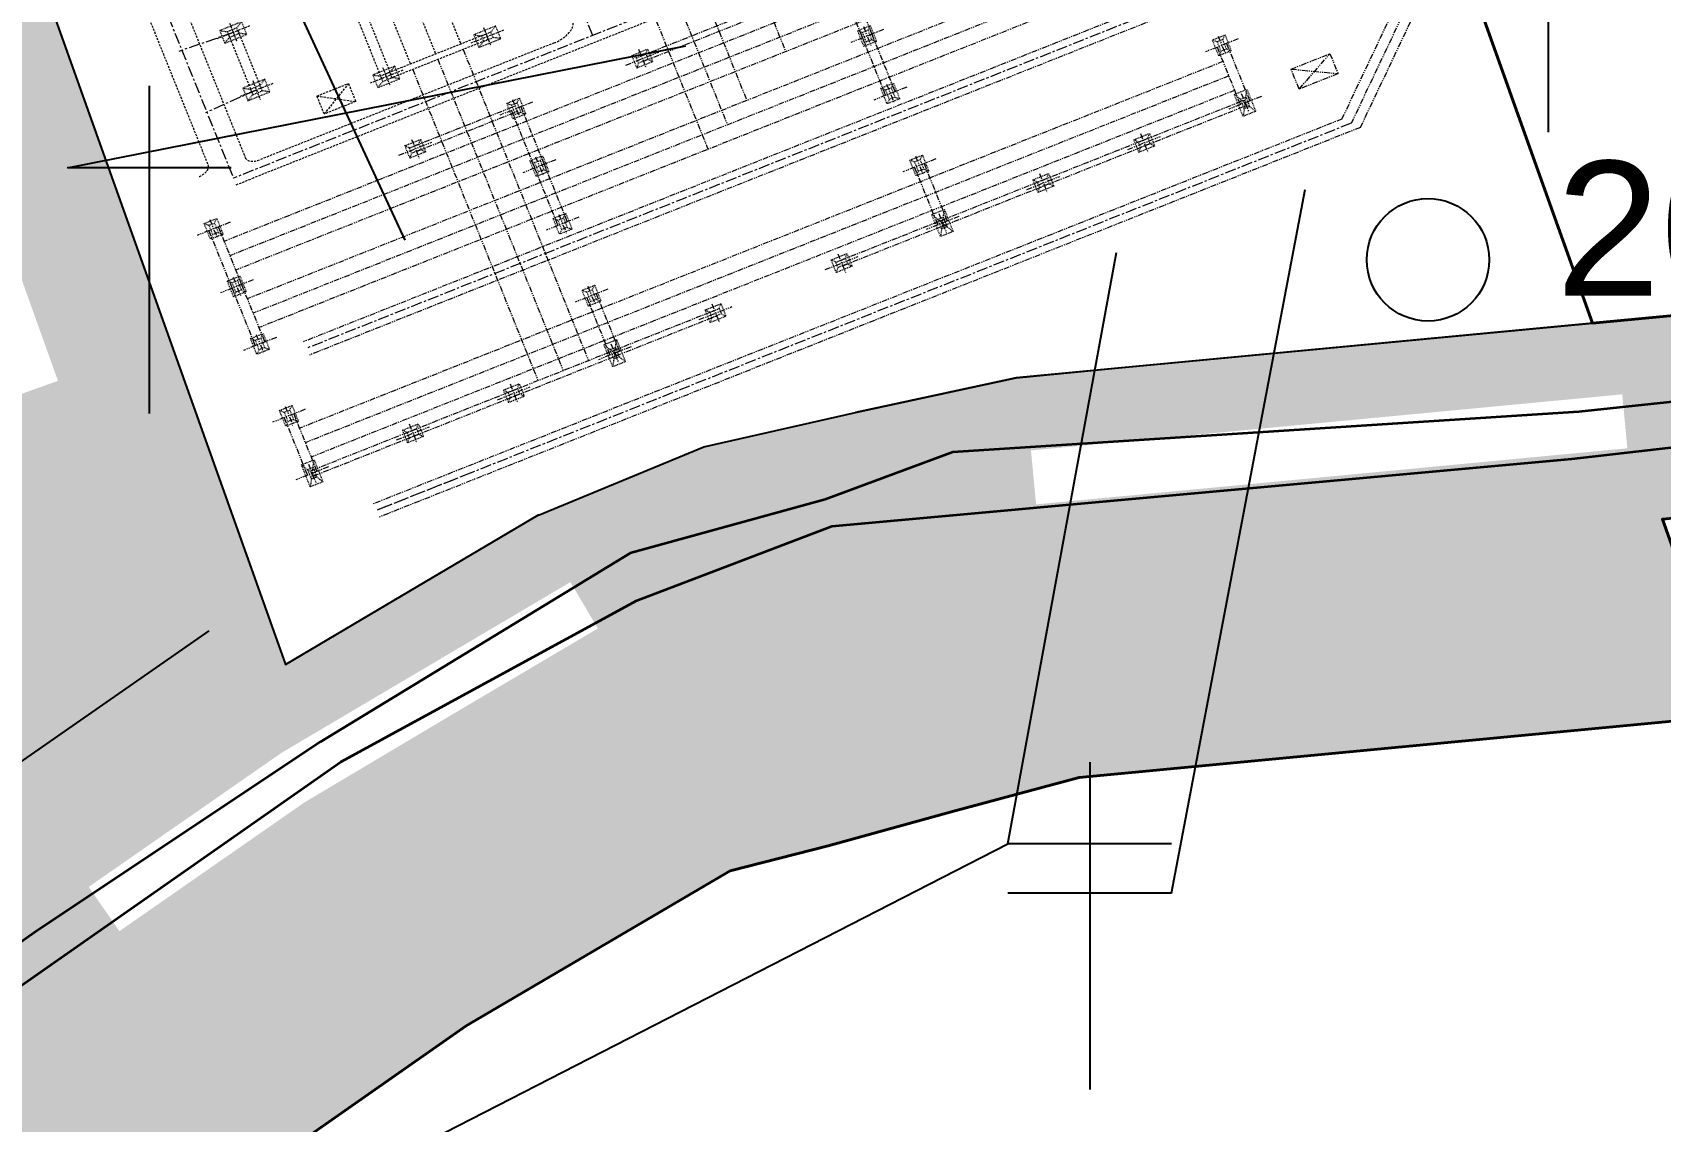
# Model space of a CAD drawing. Header units: metres. Extents: x 201400 to 215600, y 173235 to 1738400.
# Drawn here: x 206079.2 to 206321.1, y 1732866.6 to 1733028.4 of the extents above; entities that cross this region are included whole.
import ezdxf

# ---------------------------------------------------------------- set-up
doc = ezdxf.new("R2010")
doc.units = ezdxf.units.M
doc.header["$PDMODE"] = 1
doc.header["$PDSIZE"] = -10
for name, pattern in [('CENTER', [2, 1.25, -0.25, 0.25, -0.25]), ('HIDDEN', [0.375, 0.25, -0.125]), ('PHANTOM2', [1.25, 0.625, -0.125, 0.125, -0.125, 0.125, -0.125])]:
    doc.linetypes.add(name, pattern=pattern)
for name, color, linetype in [('11 KV POWER LINE', 1, 'Continuous'), ('B.T. ROAD', 7, 'Continuous'), ('G_CART TRACK', 30, 'Continuous'), ('name power lines', 1, 'Continuous'), ('Names', 1, 'Continuous')]:
    doc.layers.add(name, color=color, linetype=linetype)
for name, color, linetype, lineweight in [('250Acres', 7, 'Continuous', 25), ('E-LAY-CNTRL', 1, 'CENTER', 0), ('E-LAY-EXIST', 8, 'HIDDEN', 0)]:
    doc.layers.add(name, color=color, linetype=linetype, lineweight=lineweight)
doc.styles.get("Standard").update_dxf_attribs({"font": 'arial.ttf', "height": 50})

# ---------------------------------------------------------------- blocks, each defined once
blk = doc.blocks.new('TWR_CTH_p')
for p, q in [((-750, 750), (-1750, 1250)), ((1750, 1250), (750, 750)), ((-750, -750), (-1750, -1250)), ((750, -750), (1750, -1250))]:
    blk.add_line(p, q)
for points in [[(-1750, -1250), (1750, -1250), (1750, 1250), (-1750, 1250)], [(-750, -750), (750, -750), (750, 750), (-750, 750)]]:
    blk.add_lwpolyline(points, close=True)
blk = doc.blocks.new('TWR_CTG_p')
for p, q in [((-750, 750), (-1750, 1250)), ((1750, 1250), (750, 750)), ((-750, -750), (-1750, -1250)), ((750, -750), (1750, -1250))]:
    blk.add_line(p, q)
for points in [[(-1750, -1250), (1750, -1250), (1750, 1250), (-1750, 1250)], [(-750, -750), (750, -750), (750, 750), (-750, 750)]]:
    blk.add_lwpolyline(points, close=True)
blk = doc.blocks.new('TWR_CC_p')
for p, q in [((-750, 750), (-1750, 1250)), ((1750, 1250), (750, 750)), ((-750, -750), (-1750, -1250)), ((750, -750), (1750, -1250))]:
    blk.add_line(p, q)
for points in [[(-1750, -1250), (1750, -1250), (1750, 1250), (-1750, 1250)], [(-750, -750), (750, -750), (750, 750), (-750, 750)]]:
    blk.add_lwpolyline(points, close=True)
blk = doc.blocks.new('TWR_CD_p')
for p, q in [((-750, 750), (-1750, 1750)), ((-100, 100), (-750, 750)), ((750, 750), (100, 100)), ((1750, 1750), (750, 750)), ((-1750, -1750), (-750, -750)), ((-100, -100), (-750, -750)), ((100, -100), (750, -750)), ((750, -750), (1750, -1750))]:
    blk.add_line(p, q)
for points in [[(-1750, -1750), (1750, -1750), (1750, 1750), (-1750, 1750)], [(-750, -750), (750, -750), (750, 750), (-750, 750)], [(-100, -100), (100, -100), (100, 100), (-100, 100)]]:
    blk.add_lwpolyline(points, close=True)
blk = doc.blocks.new('TWR_CTE_p')
for p, q in [((-750, 750), (-1750, 1750)), ((1750, 1750), (750, 750)), ((-1750, -1750), (-750, -750)), ((750, -750), (1750, -1750))]:
    blk.add_line(p, q)
for points in [[(-1750, -1750), (1750, -1750), (1750, 1750), (-1750, 1750)], [(-750, -750), (750, -750), (750, 750), (-750, 750)]]:
    blk.add_lwpolyline(points, close=True)
blk = doc.blocks.new('SS')
at = {"layer": 'E-LAY-CNTRL', "color": 20, "true_color": 0xff4000}
for p, q in [((-148.12, -0.85), (-148.55, 95.85)), ((-120.61, -0.73), (-121.04, 96.33)), ((-110.11, 91.77), (-110.49, 96.51)), ((-100.9, 91.81), (-100.55, 96.68)), ((-174.36, 6.29, -0.2), (-174.76, 95.39, -0.06)), ((-120.89, 63.49), (-23.59, 63.93))]:
    blk.add_line(p, q, dxfattribs=at)
for points in [[(-23.73, 96.76), (-121.04, 96.33)], [(-174.72, 86.79), (-174.76, 95.39)], [(-174.72, 86.79), (-174.76, 95.39)]]:
    blk.add_lwpolyline(points, dxfattribs=at)
at = {"layer": 'E-LAY-EXIST', "color": 20, "linetype": 'PHANTOM2', "true_color": 0xff4000}
for p, q in [((-126.96, 97.97), (-126.98, 100.97)), ((-166.13, 97.8), (-166.14, 100.79)), ((-156.92, 99.77), (-166.14, 99.73)), ((-156.91, 97.84), (-156.93, 100.83)), ((-145.39, 97.89), (-145.41, 100.88)), ((-136.19, 99.86), (-145.4, 99.82)), ((-136.18, 97.93), (-136.19, 100.92)), ((-126.97, 99.9), (-136.19, 99.86)), ((-164.64, 99.3), (-167.63, 99.29)), ((-166.57, 99.29), (-166.53, 90.08)), ((-166.08, 99.24), (-166.19, 99.35)), ((-166.08, 99.35), (-166.19, 99.24)), ((-156.92, 98.9), (-166.13, 98.86)), ((-165.7, 99.3), (-165.66, 90.08)), ((-163.46, 14.49), (-163.83, 98.87)), ((-161.15, 14.5), (-161.53, 98.88)), ((-158.85, 14.51), (-159.22, 98.89)), ((-155.42, 99.34), (-158.42, 99.33)), ((-143.9, 99.39), (-146.9, 99.38)), ((-136.18, 99), (-145.4, 98.95)), ((-142.72, 14.58), (-143.09, 98.96)), ((-140.42, 14.59), (-140.79, 98.98)), ((-138.11, 14.6), (-138.49, 98.99)), ((-134.69, 99.43), (-137.68, 99.42)), ((-126.97, 99.04), (-136.18, 99)), ((-133.5, 14.62), (-133.88, 99.01)), ((-131.2, 14.63), (-131.57, 99.02)), ((-128.9, 14.64), (-129.27, 99.03)), ((-125.47, 99.48), (-128.47, 99.46)), ((-173.28, 6.9, -0.2), (-173.68, 95.41, -0.07)), ((-149.22, 2.41, -0.21), (-149.63, 95.83, -0.07)), ((-147.06, 2.42, -0.21), (-147.47, 95.87, -0.07)), ((-175.44, 5.69, -0.2), (-175.84, 95.37, -0.07)), ((-166.1, 91.58), (-166.09, 88.58)), ((-164.6, 90.09), (-167.59, 90.07)), ((-166.53, 90.08), (-166.49, 80.86)), ((-165.66, 90.08), (-165.62, 80.86)), ((-166.06, 82.36), (-166.05, 79.37)), ((-126.89, 82.53), (-126.88, 79.54)), ((-164.56, 80.87), (-167.55, 80.86)), ((-166.49, 80.86), (-166.45, 71.65)), ((-165.62, 80.86), (-165.58, 71.65)), ((-125.39, 81.04), (-128.38, 81.03)), ((-127.32, 81.03), (-127.28, 71.82)), ((-126.45, 81.04), (-126.41, 71.82)), ((-115.79, 78.78), (-165.61, 78.56)), ((-115.78, 76.48), (-165.6, 76.26)), ((-115.77, 74.17), (-165.59, 73.95)), ((-136.06, 70.28), (-136.07, 73.28)), ((-126.84, 70.32), (-126.85, 73.32)), ((-166.01, 70.15), (-166.02, 73.14)), ((-156.8, 72.12), (-166.02, 72.08)), ((-156.79, 70.19), (-156.8, 73.18)), ((-145.27, 70.24), (-145.28, 73.24)), ((-136.06, 72.21), (-145.28, 72.17)), ((-126.85, 72.25), (-136.06, 72.21)), ((-164.52, 71.65), (-167.51, 71.64)), ((-166.45, 71.65), (-166.4, 62.43)), ((-165.96, 71.59), (-166.07, 71.7)), ((-165.96, 71.7), (-166.07, 71.59)), ((-156.8, 71.26), (-166.01, 71.22)), ((-165.58, 71.65), (-165.54, 62.43)), ((-155.3, 71.69), (-158.29, 71.68)), ((-143.78, 71.75), (-146.77, 71.73)), ((-136.06, 71.35), (-145.28, 71.31)), ((-134.56, 71.79), (-137.56, 71.77)), ((-126.84, 71.39), (-136.06, 71.35)), ((-125.35, 71.83), (-128.34, 71.81)), ((-165.98, 63.93), (-165.97, 60.93)), ((-164.48, 62.44), (-167.47, 62.42)), ((-126.8, 61.8), (-126.79, 58.8)), ((-125.3, 60.31), (-128.29, 60.29)), ((-127.23, 60.3), (-127.19, 51.08)), ((-126.36, 60.3), (-126.32, 51.09)), ((-115.7, 58.05), (-142.91, 57.93)), ((-115.69, 55.74), (-140.6, 55.63)), ((-115.68, 53.44), (-138.28, 53.34)), ((-165.93, 52.41), (-165.91, 49.41)), ((-164.42, 50.92), (-167.42, 50.9)), ((-166.35, 50.91), (-166.31, 41.69)), ((-165.49, 50.91), (-165.45, 41.7)), ((-115.66, 48.83), (-133.66, 48.75)), ((-165.87, 40.2), (-165.89, 43.19)), ((-156.66, 40.24), (-156.67, 43.23)), ((-145.14, 40.29), (-145.15, 43.28)), ((-135.92, 40.33), (-135.94, 43.33)), ((-164.38, 41.7), (-167.38, 41.69)), ((-166.31, 41.69), (-166.27, 32.48)), ((-165.82, 41.64), (-165.94, 41.75)), ((-165.82, 41.75), (-165.94, 41.64)), ((-156.67, 42.17), (-165.88, 42.13)), ((-165.45, 41.7), (-165.41, 32.48)), ((-155.17, 41.74), (-158.16, 41.73)), ((-143.65, 41.79), (-146.64, 41.78)), ((-135.93, 42.26), (-145.15, 42.22)), ((-134.43, 41.83), (-137.43, 41.82)), ((-126.72, 42.3), (-135.93, 42.26)), ((-156.66, 41.3), (-165.88, 41.26)), ((-135.93, 41.4), (-145.14, 41.36)), ((-126.71, 41.44), (-135.93, 41.4)), ((-165.85, 33.98), (-165.83, 30.98)), ((-164.34, 32.49), (-167.34, 32.47)), ((-166.27, 32.48), (-166.23, 23.26)), ((-165.41, 32.48), (-165.37, 23.27)), ((-165.81, 24.76), (-165.79, 21.77)), ((-164.3, 23.27), (-167.3, 23.26)), ((-166.23, 23.26), (-166.19, 14.05)), ((-165.37, 23.27), (-165.33, 14.05)), ((-165.75, 12.55), (-165.76, 15.54)), ((-156.54, 12.59), (-156.55, 15.59)), ((-164.26, 14.05), (-167.26, 14.04)), ((-165.7, 14.11), (-165.82, 13.99)), ((-165.7, 13.99), (-165.82, 14.1)), ((-156.54, 14.52), (-165.76, 14.48)), ((-155.05, 14.1), (-158.04, 14.08)), ((-156.54, 13.66), (-165.76, 13.62)), ((-166.81, 9.35), (-163.59, 5.81)), ((-163.6, 9.36), (-166.79, 5.79)), ((-175.44, 5.69, 0.18), (-162.86, -1.99, 0.16)), ((-162.56, -0.91), (-174.36, 6.29)), ((-173.28, 6.9, 0.1), (-162.26, 0.17, 0.08))]:
    blk.add_line(p, q, dxfattribs=at)
at = {"layer": 'E-LAY-EXIST', "color": 20, "true_color": 0xff4000}
for p, q in [((-12.15, 98.39, 0.04), (-117.88, 97.92, 0.04)), ((-122.12, 96.31, 0.04), (-122.11, 94.74, 0.04)), ((-121.7, 2.54, -0.21), (-122.11, 94.74, -0.21)), ((-25.89, 95.16, 0.45), (-118.87, 94.75, 0.03)), ((-119.83, 66.77, 0.04), (-119.94, 93.67, -0.21)), ((-110.11, 90.27), (-110.12, 93.26)), ((-100.89, 90.31), (-100.9, 93.3)), ((-108.61, 91.77), (-111.61, 91.76)), ((-100.9, 92.24), (-110.11, 92.2)), ((-100.89, 91.38), (-110.11, 91.34)), ((-99.4, 91.81), (-102.39, 91.8)), ((-114.23, 84.29), (-117.12, 87.16)), ((-114.24, 87.17), (-117.11, 84.28)), ((-115.36, 79.59), (-115.37, 82.58)), ((-113.87, 81.09), (-116.86, 81.08)), ((-115.76, 71.87), (-115.8, 81.09)), ((-106.15, 81.56), (-115.37, 81.52)), ((-106.15, 80.7), (-115.36, 80.66)), ((-114.89, 71.87), (-114.93, 81.09)), ((-88.14, 78.9), (-114.92, 78.79)), ((-88.13, 76.6), (-114.91, 76.48)), ((-115.32, 70.37), (-115.33, 73.37)), ((-88.12, 74.3), (-114.9, 74.18)), ((-113.83, 71.88), (-116.82, 71.87))]:
    blk.add_line(p, q, dxfattribs=at)
blk.add_lwpolyline([(-114.24, 87.17), (-114.23, 84.29), (-117.11, 84.28), (-117.12, 87.16)], close=True, dxfattribs=at)
at = {"layer": 'E-LAY-EXIST', "color": 20, "linetype": 'PHANTOM2', "true_color": 0xff4000}
blk.add_lwpolyline([(-163.6, 9.36), (-163.59, 5.81), (-166.79, 5.79), (-166.81, 9.35)], close=True, dxfattribs=at)
at = {"layer": 'E-LAY-EXIST', "color": 20, "true_color": 0xff4000}
for centre, radius, start, end in [((-117.88, 99, 0.04), 1.08, 180.254, 270.254), ((-118.86, 93.67, 0.04), 1.08, 90.254, 180.254), ((-117.64, 66.78, 0.04), 2.19, 180.254, 270.254)]:
    blk.add_arc(centre, radius, start, end, dxfattribs=at)
at = {"layer": 'E-LAY-EXIST', "color": 20, "linetype": 'PHANTOM2', "true_color": 0xff4000, "yscale": 0.0005759999621659517, "zscale": 0.000576}
for name, p, xscale, rotation in [('TWR_CD_p', (-166.14, 99.29), -0.0005759999753015984, 270.2539845485064), ('TWR_CC_p', (-156.92, 99.34), -0.0005759999753015984, 270.2539845485064), ('TWR_CTG_p', (-145.4, 99.39), -0.0005759999753015984, 270.2539845485064), ('TWR_CTH_p', (-136.18, 99.43), -0.0005759999753015984, 270.2539845485064), ('TWR_CTG_p', (-126.97, 99.47), -0.0005759999753015984, 270.2539845485064), ('TWR_CTH_p', (-166.1, 90.08), -0.0005759999317107883, 0.253986015247829), ('TWR_CTH_p', (-166.05, 80.86), -0.0005759999317107883, 0.253986015247829), ('TWR_CTH_p', (-126.89, 81.04), -0.0005759999317107883, 0.253986015247829), ('TWR_CD_p', (-166.01, 71.65), -0.0005759999753015984, 270.2539845485064), ('TWR_CC_p', (-156.8, 71.69), -0.0005759999753015984, 270.2539845485064), ('TWR_CTG_p', (-145.28, 71.74), -0.0005759999753015984, 270.2539845485064), ('TWR_CTH_p', (-136.06, 71.78), -0.0005759999753015984, 270.2539845485064), ('TWR_CTG_p', (-126.85, 71.82), -0.0005759999753015984, 270.2539845485064), ('TWR_CTH_p', (-165.97, 62.43), -0.0005759999317107883, 0.253986015247829), ('TWR_CTH_p', (-126.79, 60.3), -0.0005759999317107883, 0.253986015247829), ('TWR_CTH_p', (-165.92, 50.91), -0.0005759999317107883, 0.253986015247829), ('TWR_CD_p', (-165.88, 41.7), -0.0005759999753015984, 270.2539845485064), ('TWR_CC_p', (-156.66, 41.74), -0.0005759999753015984, 270.2539845485064), ('TWR_CTG_p', (-145.14, 41.79), -0.0005759999753015984, 270.2539845485064), ('TWR_CTH_p', (-135.93, 41.83), -0.0005759999753015984, 270.2539845485064), ('TWR_CTH_p', (-165.84, 32.48), -0.0005759999317107883, 0.253986015247829), ('TWR_CTH_p', (-165.8, 23.26), -0.0005759999317107883, 0.253986015247829), ('TWR_CD_p', (-165.76, 14.05), -0.0005759999753015984, 270.2539845485064), ('TWR_CC_p', (-156.54, 14.09), -0.0005759999753015984, 270.2539845485064)]:
    blk.add_blockref(name, p, dxfattribs=dict(at, xscale=xscale, rotation=rotation))
at = {"layer": 'E-LAY-EXIST', "color": 20, "true_color": 0xff4000, "xscale": 0.0005759999317107883, "yscale": 0.0005759999317107883, "zscale": 0.0005759999317107883, "rotation": 180.2539860152478}
for p in [(-110.11, 91.77), (-100.9, 91.81), (-115.37, 81.09), (-115.33, 71.87)]:
    blk.add_blockref('TWR_CTE_p', p, dxfattribs=at)

msp = doc.modelspace()

# ---------------------------------------------------------------- hatches: boundary and pattern name
h = msp.add_hatch(color=253)
h.dxf.hatch_style = 1
h.paths.add_polyline_path([(205776.79, 1733887.07), (205774.16, 1733869.48), (205727, 1733877.83), (206074.02, 1732905.53), (206116.75, 1732934.53), (206049.55, 1733122.83)])
h.paths.add_polyline_path([(205958.23, 1733291.23), (205930.82, 1733375.14), (205940.33, 1733378.25), (205967.73, 1733294.34)], flags=16)
h.paths.add_polyline_path([(205997.38, 1733219.12), (206024.79, 1733135.22), (206015.29, 1733132.11), (205987.88, 1733216.02)], flags=16)
h.paths.add_polyline_path([(205910.68, 1733453.46), (205901.17, 1733450.36), (205873.76, 1733534.26), (205883.27, 1733537.37)], flags=16)
h.paths.add_polyline_path([(206053.22, 1733059.71), (206082.97, 1732976.61), (206073.56, 1732973.23), (206043.8, 1733056.34)], flags=16)
h.paths.add_polyline_path([(205853.62, 1733612.58), (205844.11, 1733609.48), (205816.7, 1733693.38), (205826.21, 1733696.49)], flags=16)
h.paths.add_polyline_path([(205796.56, 1733771.71), (205787.06, 1733768.6), (205759.65, 1733852.51), (205769.15, 1733855.61)], flags=16)
h = msp.add_hatch(color=253)
h.dxf.hatch_style = 1
h.paths.add_polyline_path([(207081.88, 1732996.2), (207161.63, 1732989.94), (207161, 1732981.97), (207081.25, 1732988.22)], flags=16)
h.paths.add_polyline_path([(206999.92, 1732993.73), (206920.17, 1732999.98), (206920.79, 1733007.96), (207000.55, 1733001.7)], flags=16)
h.paths.add_polyline_path([(207251.12, 1732984.96), (207285.22, 1732982.7), (207331.19, 1732983.37), (207330.65, 1732975.36), (207285.02, 1732974.69), (207250.59, 1732976.98)], flags=16)
h.paths.add_polyline_path([(206858.81, 1733003.06), (206779.06, 1733009.31), (206779.69, 1733017.29), (206859.44, 1733011.03)], flags=16)
h.paths.add_polyline_path([(206717.84, 1733014.11), (206638.09, 1733020.37), (206638.71, 1733028.34), (206718.47, 1733022.09)], flags=16)
h.paths.add_polyline_path([(207414.92, 1732984.6), (207494.87, 1732987.63), (207495.17, 1732979.64), (207415.23, 1732976.6)], flags=16)
h.paths.add_polyline_path([(206586.7, 1733052.39), (206582.67, 1733045.48), (206547.7, 1733065.85), (206545.58, 1733066.18), (206529.82, 1733059.02), (206513.13, 1733047.6), (206508.29, 1733053.98), (206525.88, 1733066.02), (206544.45, 1733074.46), (206550.43, 1733073.52)], flags=16)
h.paths.add_polyline_path([(206462.56, 1733013), (206453.62, 1733006.88), (206425.45, 1732983.06), (206413.78, 1732977.88), (206397.45, 1732974.3), (206385.13, 1732973.14), (206384.13, 1732981.08), (206396.21, 1732982.22), (206411.42, 1732985.55), (206421.16, 1732989.91), (206448.76, 1733013.25), (206458.05, 1733019.6)], flags=16)
h.paths.add_polyline_path([(206316.23, 1732966.59), (206228.35, 1732958.25), (206227.59, 1732966.27), (206315.47, 1732974.6)], flags=16)
h.paths.add_polyline_path([(206178.96, 1732966.79), (206154.4, 1732956.65), (206159.14, 1732946.71), (206163.21, 1732939.82), (206178.81, 1732901.43), (206182.89, 1732903.83), (206234.76, 1732917.7), (206331.83, 1732926.9), (206321.43, 1732956.05), (206399.15, 1732963.42), (206408.4, 1732965.44), (206417.24, 1732967.38), (206424.51, 1732970.62), (206431.77, 1732973.86), (206544.12, 1733054.73), (206634.58, 1733009.66), (206745.12, 1733001.01), (206857.53, 1732992.22), (206976.69, 1732984.16), (207080.46, 1732977.15), (207182.31, 1732970.44), (207283.33, 1732963.75), (207458.18, 1732966.84), (207541.95, 1732971.45), (207541.95, 1733001.97), (207527.34, 1733001.15), (207515.41, 1733000.48), (207499.11, 1732999.57), (207458.35, 1732997.29), (207444.51, 1732996.51), (207439, 1732996.2), (207432.9, 1732995.86), (207428.06, 1732995.79), (207406.75, 1732995.48), (207383.08, 1732995.13), (207319.35, 1732994.2), (207295.06, 1732993.84), (207285.51, 1732993.7), (207052.85, 1733009.15), (207035.6, 1733010.31), (206852.79, 1733022.59), (206703.24, 1733034.32), (206641.34, 1733039.17), (206605.24, 1733054.32), (206578.61, 1733069.83), (206554.18, 1733084.07), (206542.89, 1733085.83), (206520.46, 1733075.63), (206481.42, 1733048.92), (206442.09, 1733022.01), (206429.43, 1733011.31), (206415.28, 1732999.34), (206410.16, 1732997.09), (206407.89, 1732996.04), (206394.51, 1732993.11), (206371.01, 1732990.88), (206348.1, 1732988.71), (206325.2, 1732986.54), (206225.37, 1732977.08), (206201.52, 1732971.93)])
h = msp.add_hatch(color=253)
h.dxf.hatch_style = 1
h.paths.add_polyline_path([(205891.94, 1732775.05), (205813.69, 1732734.19), (205809.97, 1732741.33), (205888.21, 1732782.19)], flags=16)
h.paths.add_polyline_path([(205955.59, 1732815.78), (206030.7, 1732862.14), (206034.93, 1732855.29), (205959.82, 1732808.93)], flags=16)
h.paths.add_polyline_path([(205745.39, 1732693.78), (205668.52, 1732650.39), (205664.56, 1732657.41), (205741.43, 1732700.79)], flags=16)
h.paths.add_polyline_path([(205593.1, 1732627.61), (205596.17, 1732620.16), (205514.57, 1732586.5), (205511.5, 1732593.94)], flags=16)
h.paths.add_polyline_path([(205465.9, 1732584.54), (205466.62, 1732576.52), (205378.69, 1732568.7), (205377.98, 1732576.72)], flags=16)
h.paths.add_polyline_path([(205324.9, 1732572.46), (205325.4, 1732564.45), (205298.66, 1732562.2), (205262.01, 1732555.13), (205232.2, 1732545.95), (205229.84, 1732553.6), (205259.86, 1732562.84), (205298.89, 1732570.4)], flags=16)
h.paths.add_polyline_path([(206116.78, 1732934.47), (206116.75, 1732934.53), (206010.71, 1732862.57), (205973.81, 1732837.66), (205798.31, 1732747.2), (205777.18, 1732734.72), (205700.88, 1732689.17), (205668.89, 1732672.25), (205640.01, 1732659.07), (205509.07, 1732604.79), (205477.77, 1732597.1), (205338.12, 1732584.54), (205297.27, 1732581.3), (205257.4, 1732573.59), (205177.41, 1732548.97), (205197.97, 1732545.75), (205226.61, 1732540.63), (205290.87, 1732529.13), (205322.42, 1732523.11), (205389.98, 1732528.58), (205440.6, 1732533.35), (205489.22, 1732538.02), (205529.2, 1732548.18), (205566.57, 1732563.65), (205601.74, 1732578.2), (205649.07, 1732597.97), (205671, 1732607.15), (205693.75, 1732617.55), (205727.68, 1732635.31), (205763.3, 1732656.62), (205789.3, 1732672.17), (205810.62, 1732684.79), (205842.94, 1732702.69), (205892.36, 1732728.11), (205936.38, 1732750.76), (206004.91, 1732786.43), (206049.19, 1732816.25), (206115.12, 1732860.85), (206143.66, 1732880.76), (206157.13, 1732888.68), (206178.82, 1732901.43), (206163.21, 1732939.82), (206141.66, 1732927.09), (206119.64, 1732914), (206092.11, 1732894.85), (206087.54, 1732901.42), (206116.27, 1732921.39), (206159.14, 1732946.71), (206154.39, 1732956.68)])

# ---------------------------------------------------------------- linework, layer by layer
at = {"color": 1}
for p, q in [((206304.44, 1733062.23), (206304.44, 1733013.58)), ((206096.54, 1733020.43), (206096.54, 1732971.78)), ((206108.7, 1733008.26), (206084.38, 1733008.26)), ((206236.32, 1732919.96), (206236.32, 1732871.32)), ((206248.48, 1732907.8), (206224.15, 1732907.8)), ((206248.48, 1732900.51), (206224.15, 1732900.51))]:
    msp.add_line(p, q, dxfattribs=at)
msp.add_line((206134.59, 1732997.49), (206108.58, 1733053.67))
at = {"color": 6, "flags": 128}
msp.add_lwpolyline([(206237.91, 1733190.06), (206049.55, 1733122.83), (206116.78, 1732934.47), (206131.83, 1732943.36), (206154.39, 1732956.68), (206154.4, 1732956.65), (206178.96, 1732966.79), (206201.52, 1732971.93), (206225.37, 1732977.08), (206240.08, 1732978.47), (206311.03, 1732985.2), (206296.54, 1733025.78)], close=True, dxfattribs=at)
msp.add_lwpolyline([(206852.79, 1733022.59), (206703.24, 1733034.32), (206641.34, 1733039.17), (206605.24, 1733054.32), (206578.61, 1733069.83), (206554.18, 1733084.07), (206547.99, 1733085.04), (206542.89, 1733085.83), (206520.46, 1733075.63), (206481.42, 1733048.92), (206442.09, 1733022.01), (206429.43, 1733011.31), (206415.28, 1732999.34), (206410.16, 1732997.09), (206407.89, 1732996.04), (206394.51, 1732993.11), (206371.01, 1732990.88), (206348.1, 1732988.71), (206325.2, 1732986.54), (206225.37, 1732977.08), (206201.52, 1732971.93)])
at = {"flags": 128}
for points in [[(206084.38, 1733008.26), (206176.31, 1733026.38)], [(206248.48, 1732900.51), (206268.32, 1733005.02)], [(206224.15, 1732907.8), (206240.29, 1732995.66)], [(206086.1, 1732837.07), (206224.15, 1732907.8)]]:
    msp.add_lwpolyline(points, dxfattribs=at)
at = {"layer": '11 KV POWER LINE'}
msp.add_point((206201, 1732971), dxfattribs=at)
at = {"layer": '250Acres', "color": 5, "lineweight": 40, "flags": 128}
for points in [[(206302.24, 1733009.83), (206311.03, 1732985.2), (206325.2, 1732986.54), (206348.1, 1732988.71), (206371.01, 1732990.88), (206394.51, 1732993.11), (206407.89, 1732996.04), (206410.16, 1732997.09), (206415.28, 1732999.34), (206429.43, 1733011.31), (206442.09, 1733022.01), (206481.42, 1733048.92), (206520.46, 1733075.63), (206542.89, 1733085.83), (206554.18, 1733084.07), (206578.61, 1733069.83), (206605.24, 1733054.32), (206641.34, 1733039.17), (206703.24, 1733034.32), (206817.51, 1733025.36), (206817.51, 1734498.02)], [(206237.91, 1733190.06), (206302.24, 1733009.83)], [(206857.53, 1732992.22), (206745.12, 1733001.01), (206634.58, 1733009.66), (206544.12, 1733054.73), (206431.77, 1732973.86), (206424.51, 1732970.62), (206417.24, 1732967.38), (206399.06, 1732963.39), (206321.43, 1732956.05), (206331.83, 1732926.9), (206234.76, 1732917.7), (206215.93, 1732912.65), (206197.43, 1732907.53), (206182.89, 1732903.83), (206143.66, 1732880.76), (206115.12, 1732860.85), (206430.69, 1732096.43)]]:
    msp.add_lwpolyline(points, dxfattribs=at)
at = {"layer": '250Acres', "color": 3}
msp.add_circle((206286.6, 1732994.59), 9.1, dxfattribs=at)
at = {"layer": 'B.T. ROAD', "linetype": 'Continuous', "lineweight": 35}
for points, elevation in [([(206452.8, 1733013.05), (206420, 1732987), (206403, 1732982), (206309, 1732972), (206216, 1732966), (206197, 1732959), (206168, 1732951), (206122, 1732923), (206080, 1732895), (205992, 1732833), (205931, 1732800), (205860, 1732764), (205799, 1732733), (205741.01, 1732698.03), (205700, 1732673)], 318.95), ([(206452.8, 1733013.05), (206420, 1732987), (206403, 1732982), (206309, 1732972), (206216, 1732966), (206197, 1732959), (206168, 1732951), (206122, 1732923), (206080, 1732895), (205992, 1732833), (205931, 1732800), (205860, 1732764), (205799, 1732733), (205741.01, 1732698.03), (205700, 1732673)], 318.95), ([(205701, 1732670), (205743, 1732694), (205800, 1732729), (205863, 1732760), (205932, 1732796), (205995, 1732829), (206075, 1732885), (206125, 1732920), (206169, 1732944), (206198, 1732955), (206308, 1732965), (206404, 1732976), (206404.3, 1732975.5), (206422, 1732982), (206452, 1733009)], 309.01), ([(205701, 1732670), (205743, 1732694), (205800, 1732729), (205863, 1732760), (205932, 1732796), (205995, 1732829), (206075, 1732885), (206125, 1732920), (206169, 1732944), (206198, 1732955), (206308, 1732965), (206404, 1732976), (206404.3, 1732975.5), (206422, 1732982), (206452, 1733009)], 309.01)]:
    msp.add_lwpolyline(points, dxfattribs=dict(at, elevation=elevation))
at = {"layer": 'name power lines', "color": 0, "linetype": 'Continuous', "ltscale": 50, "elevation": 313.98}
msp.add_lwpolyline([(206022.78, 1732881.97), (206105.45, 1732939.45)], dxfattribs=at)

# ---------------------------------------------------------------- block references
at = {"layer": 'G_CART TRACK', "yscale": 1.75, "rotation": 111.506918401749}
msp.add_blockref('SS', (206221.51, 1733181.14, 0.02), dxfattribs=at)

# ---------------------------------------------------------------- texts
at = {"layer": 'Names', "color": 7, "linetype": 'Continuous', "ltscale": 50}
msp.add_text('206287 , 1732993', height=20, dxfattribs=at).set_placement((206305.63, 1732989.26))

doc.saveas('drawing.dxf')
